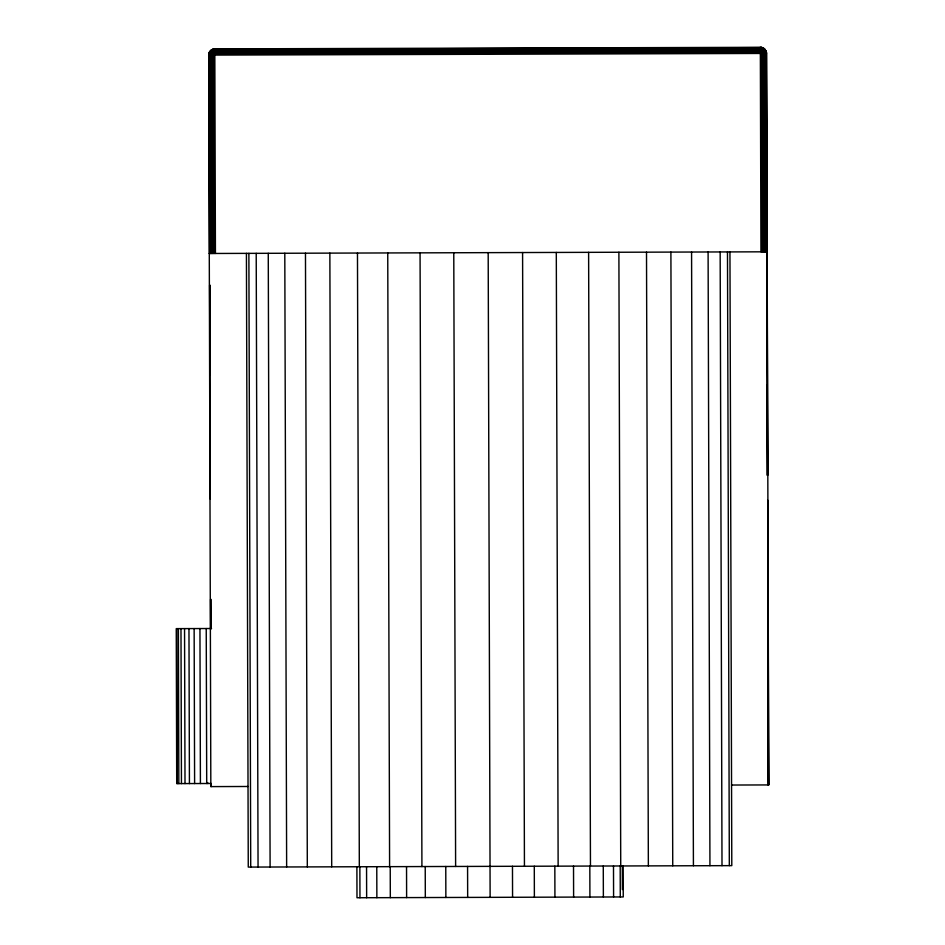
<?xml version="1.0" encoding="UTF-8"?>
<svg xmlns="http://www.w3.org/2000/svg" width="945" height="945" viewBox="0 0 945 945"><rect width="100%" height="100%" fill="white"/><g stroke="black" fill="none" stroke-linecap="round" stroke-linejoin="round"><path stroke-width="1.42" d="M248.015 786.488L210.829 786.606L208.703 55.105L209.802 51.455L211.999 49.577L214.81 48.892L760.335 47.321M761.304 47.321L763.111 47.982L760.347 53.452L766.171 51.538L764.718 49.057L762.249 47.545L760.347 53.452L765.863 50.617L766.466 52.459L760.347 53.452L761.304 47.321L760.335 47.25L760.949 251.819M766.844 251.807L766.241 53.428L765.107 49.967L761.292 47.404M209.365 52.329L209.861 51.502L214.822 55.093L213.853 49.045L212.92 49.27M765.355 49.79L760.347 53.452L763.973 48.419L763.111 47.982M760.347 53.452L764.718 49.057M211.208 50.144L212.034 49.636L214.822 55.093L208.703 54.137L208.928 53.192L214.822 55.093L212.897 49.199M208.632 55.105L766.549 53.428L768.746 784.929L731.548 785.035M209.223 253.484L767.139 251.807M211.538 628.519L176.254 628.626L176.715 783.606L211.349 783.499M761.257 47.628L212.991 49.483L210.05 51.632L208.928 55.105L209.53 253.473M209.294 52.294L214.822 55.093L211.172 50.085M214.822 55.093L210.428 50.723M766.466 52.459L767.742 475.217M766.395 52.471L766.466 53.428M767.812 500.295L768.675 784.929M766.867 261.375L767.517 475.217M767.812 575.505L768.439 784.929M766.466 251.807L765.875 53.428L764.812 50.191L762.036 48.195L214.81 49.565L210.912 51.195L209.306 55.105L209.896 253.473M766.867 385.265L767.139 475.229M767.812 699.394L768.072 784.929M765.958 251.807L765.367 53.44L764.399 50.487L761.883 48.679L214.81 50.073L211.267 51.55L209.814 55.105L210.404 253.473M765.332 251.807L764.729 53.44L763.891 50.865L761.694 49.282L214.81 50.699L211.715 51.999L210.44 55.105L211.042 253.473M764.588 251.807L763.997 53.44L763.288 51.302L761.469 49.979L214.81 51.443L212.247 52.518L211.184 55.093L211.774 253.473M763.761 251.807L763.158 53.44L761.209 50.77L214.822 52.27L212.826 53.109L212.011 55.093L212.613 253.473M762.863 251.819L762.261 53.44L760.938 51.621L214.822 53.168L212.909 55.093L213.511 253.461M761.918 251.819L761.316 53.452L760.642 52.53L214.822 54.113L213.853 55.093L214.456 253.461M729.953 251.913L731.796 865.632L248.263 867.085L246.421 253.366M727.485 251.925L729.327 865.632M720.161 251.949L722.004 865.655M708.1 251.984L709.943 865.691M691.575 252.031L693.417 865.738M670.903 252.091L672.745 865.809M646.51 252.161L648.353 865.88M623.157 865.951L623.251 896.947L356.986 897.75L356.891 866.754M622.318 865.963L622.389 889.576M618.892 252.244L620.735 865.963M620.192 865.963L620.286 896.959M613.494 865.986L613.589 896.982M603.276 866.01L603.371 897.006M588.617 252.339L590.46 866.057M589.822 866.057L589.916 897.053M573.52 866.104L573.615 897.1M556.298 252.433L558.141 866.152M554.833 866.163L554.928 897.159M534.291 866.222L534.374 897.218M522.585 252.539L524.44 866.246M512.473 866.281L512.568 897.277M488.187 252.646L490.124 897.348M467.574 866.423L467.669 897.419M453.777 252.74L455.62 866.459M445.768 866.482L445.863 897.478M425.226 866.553L425.321 897.549M420.064 252.847L421.919 866.553M406.539 866.6L406.622 897.596M390.226 866.659L390.32 897.655M387.745 252.941L389.6 866.659M376.771 866.695L376.866 897.691M366.554 866.73L366.648 897.726M359.868 866.742L359.962 897.738M357.47 253.036L359.324 866.742M329.864 253.118L331.707 866.825M305.471 253.189L307.314 866.908M284.799 253.248L286.642 866.967M268.262 253.307L270.105 867.014M256.213 253.343L258.056 867.049M248.878 253.354L250.72 867.073M214.81 48.892L215.425 253.461M209.991 285.177L210.262 375.13M210.936 599.307L211.03 628.803M209.625 285.177L210.262 499.019M210.57 599.307L210.652 628.803M211.113 783.653L211.125 786.606M207.711 782.554L207.711 783.511M206.234 628.543L206.707 783.511M199.95 628.555L200.411 783.535M194.138 628.579L194.611 783.559M188.965 628.59L189.425 783.57M184.547 628.602L185.007 783.582M180.979 628.614L181.452 783.594M178.381 628.626L178.841 783.606M176.786 628.626L177.258 783.606"/></g></svg>
